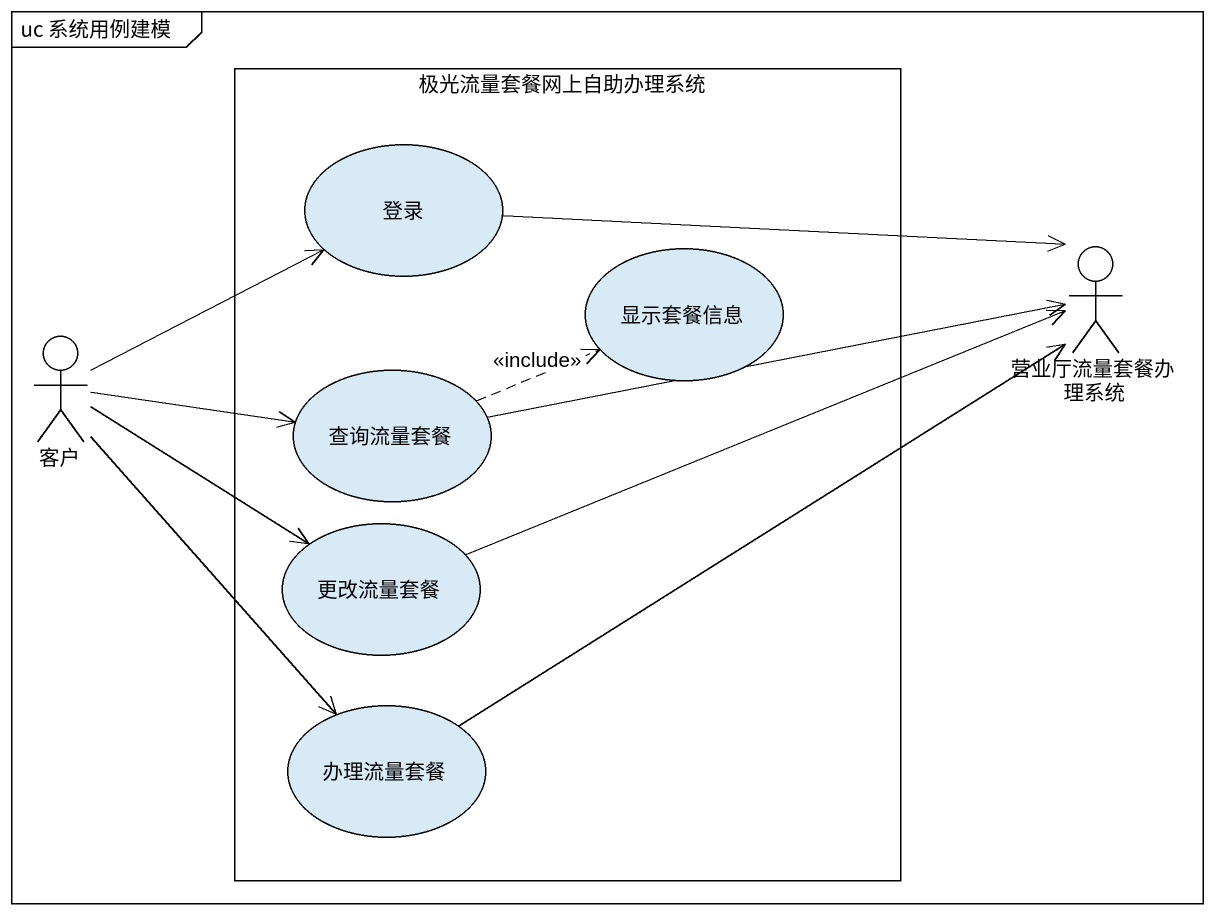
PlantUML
@startuml
mainframe uc 系统用例建模
rectangle 极光流量套餐网上自助办理系统 {
  usecase 登录
  usecase 显示套餐信息
  usecase 查询流量套餐
  usecase 更改流量套餐
  usecase 办理流量套餐
}
actor 营业厅流量套餐办理系统
actor 客户
登录 -right-> 营业厅流量套餐办理系统
客户 -up-> 登录
客户 -right-> 查询流量套餐
客户 -right-> 更改流量套餐
客户 --> 办理流量套餐
查询流量套餐 .right.> 显示套餐信息 : <<include>>
查询流量套餐 -right-> 营业厅流量套餐办理系统
更改流量套餐 -right-> 营业厅流量套餐办理系统
办理流量套餐 -right-> 营业厅流量套餐办理系统
@enduml
